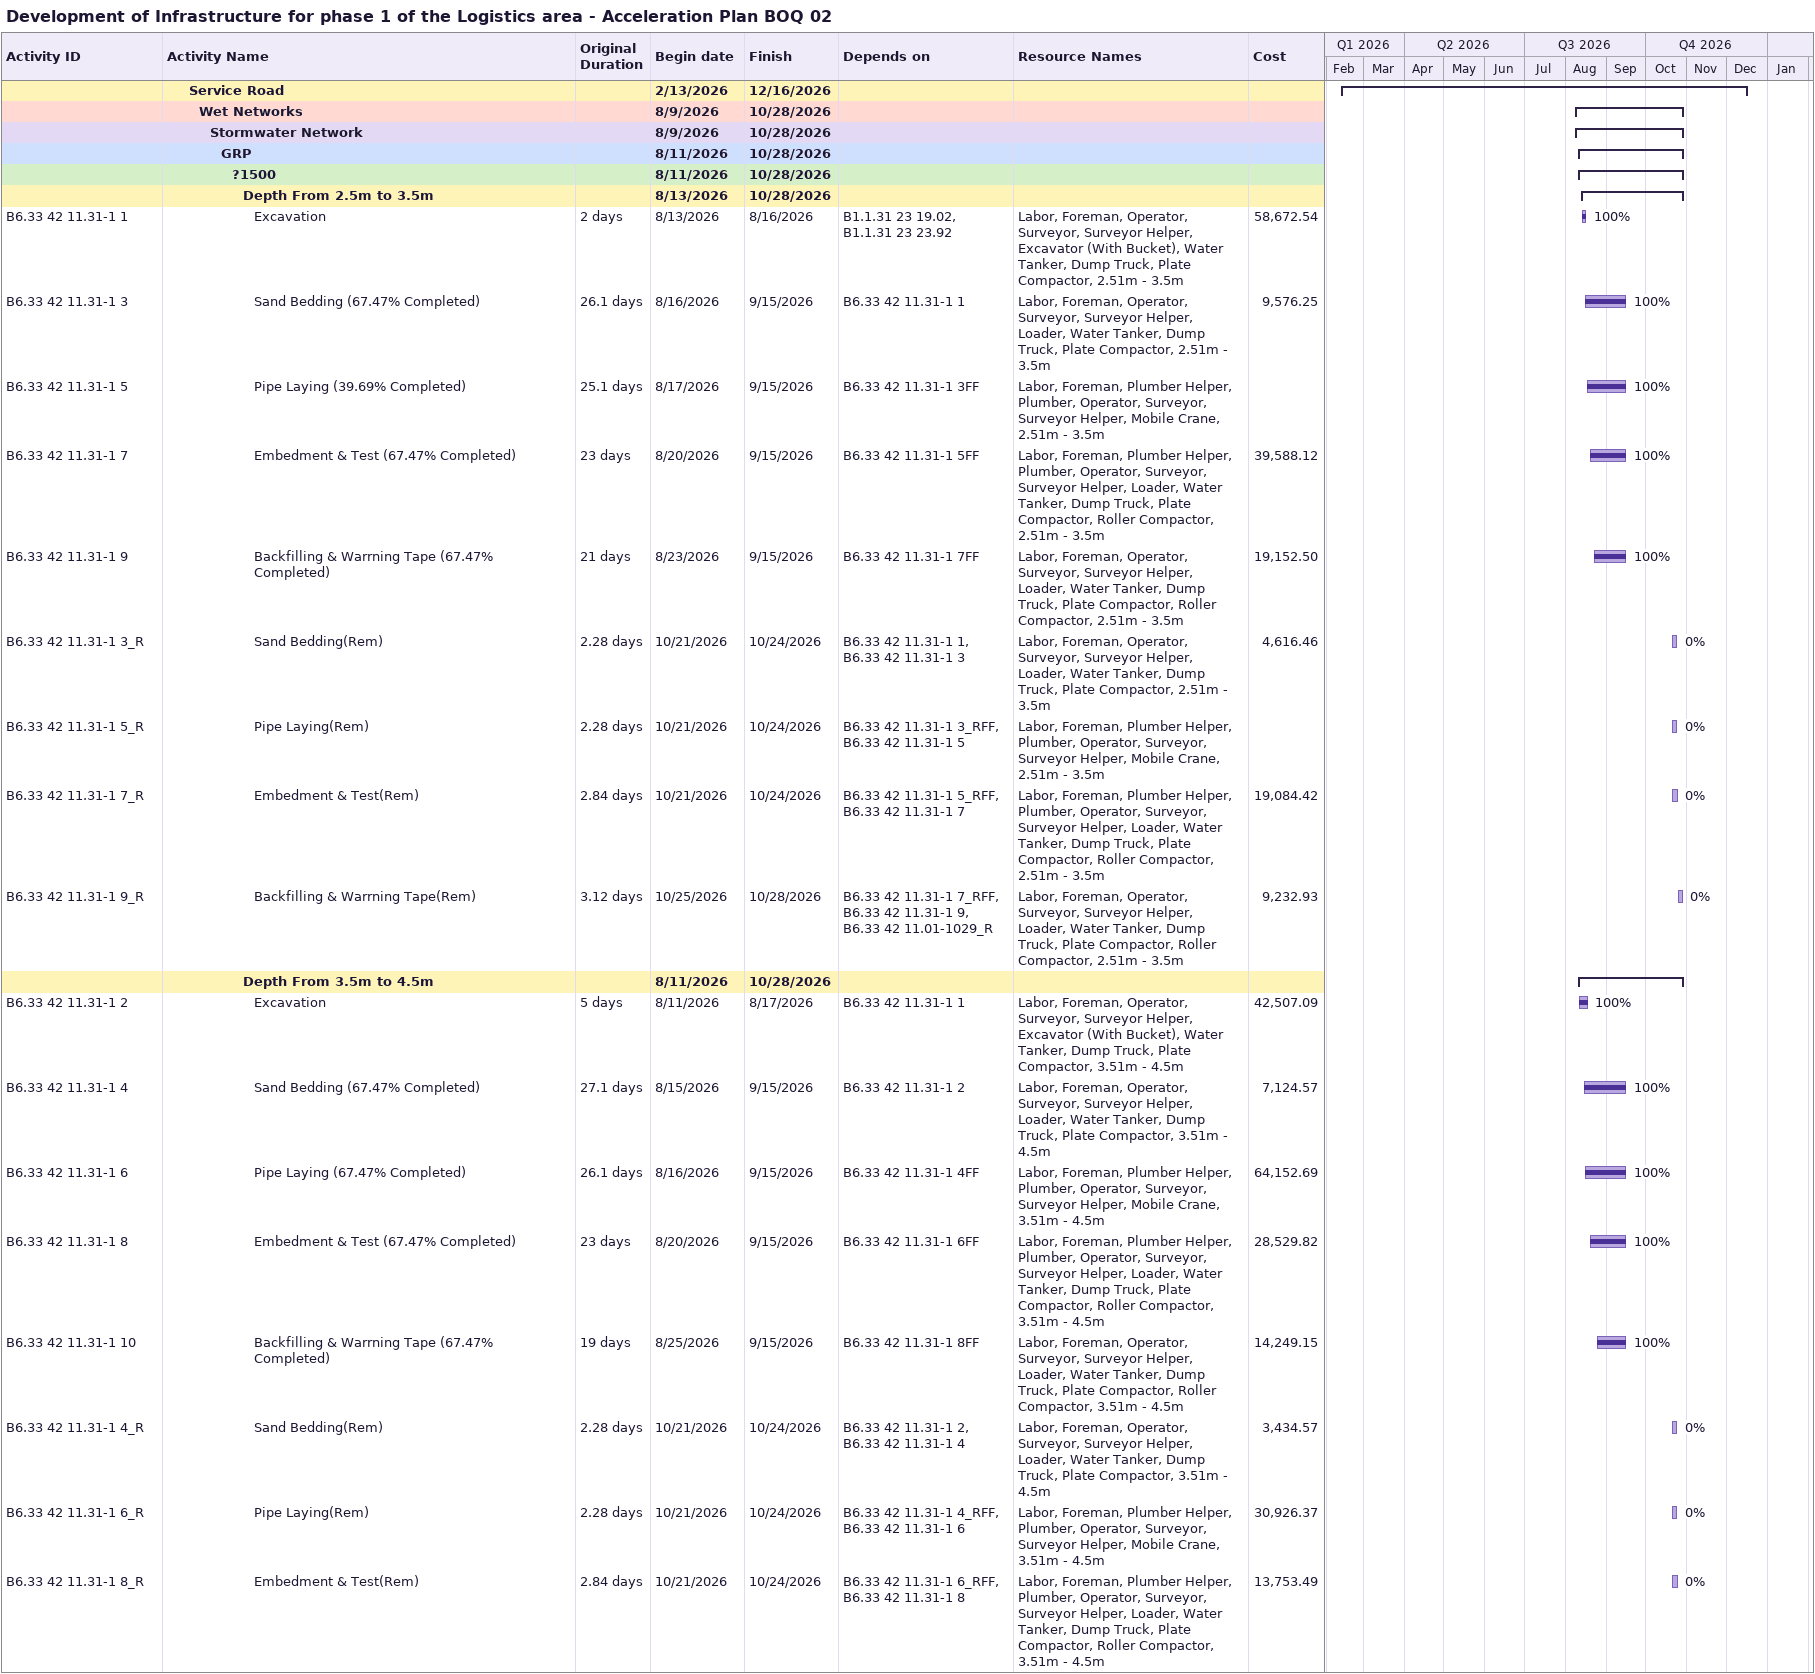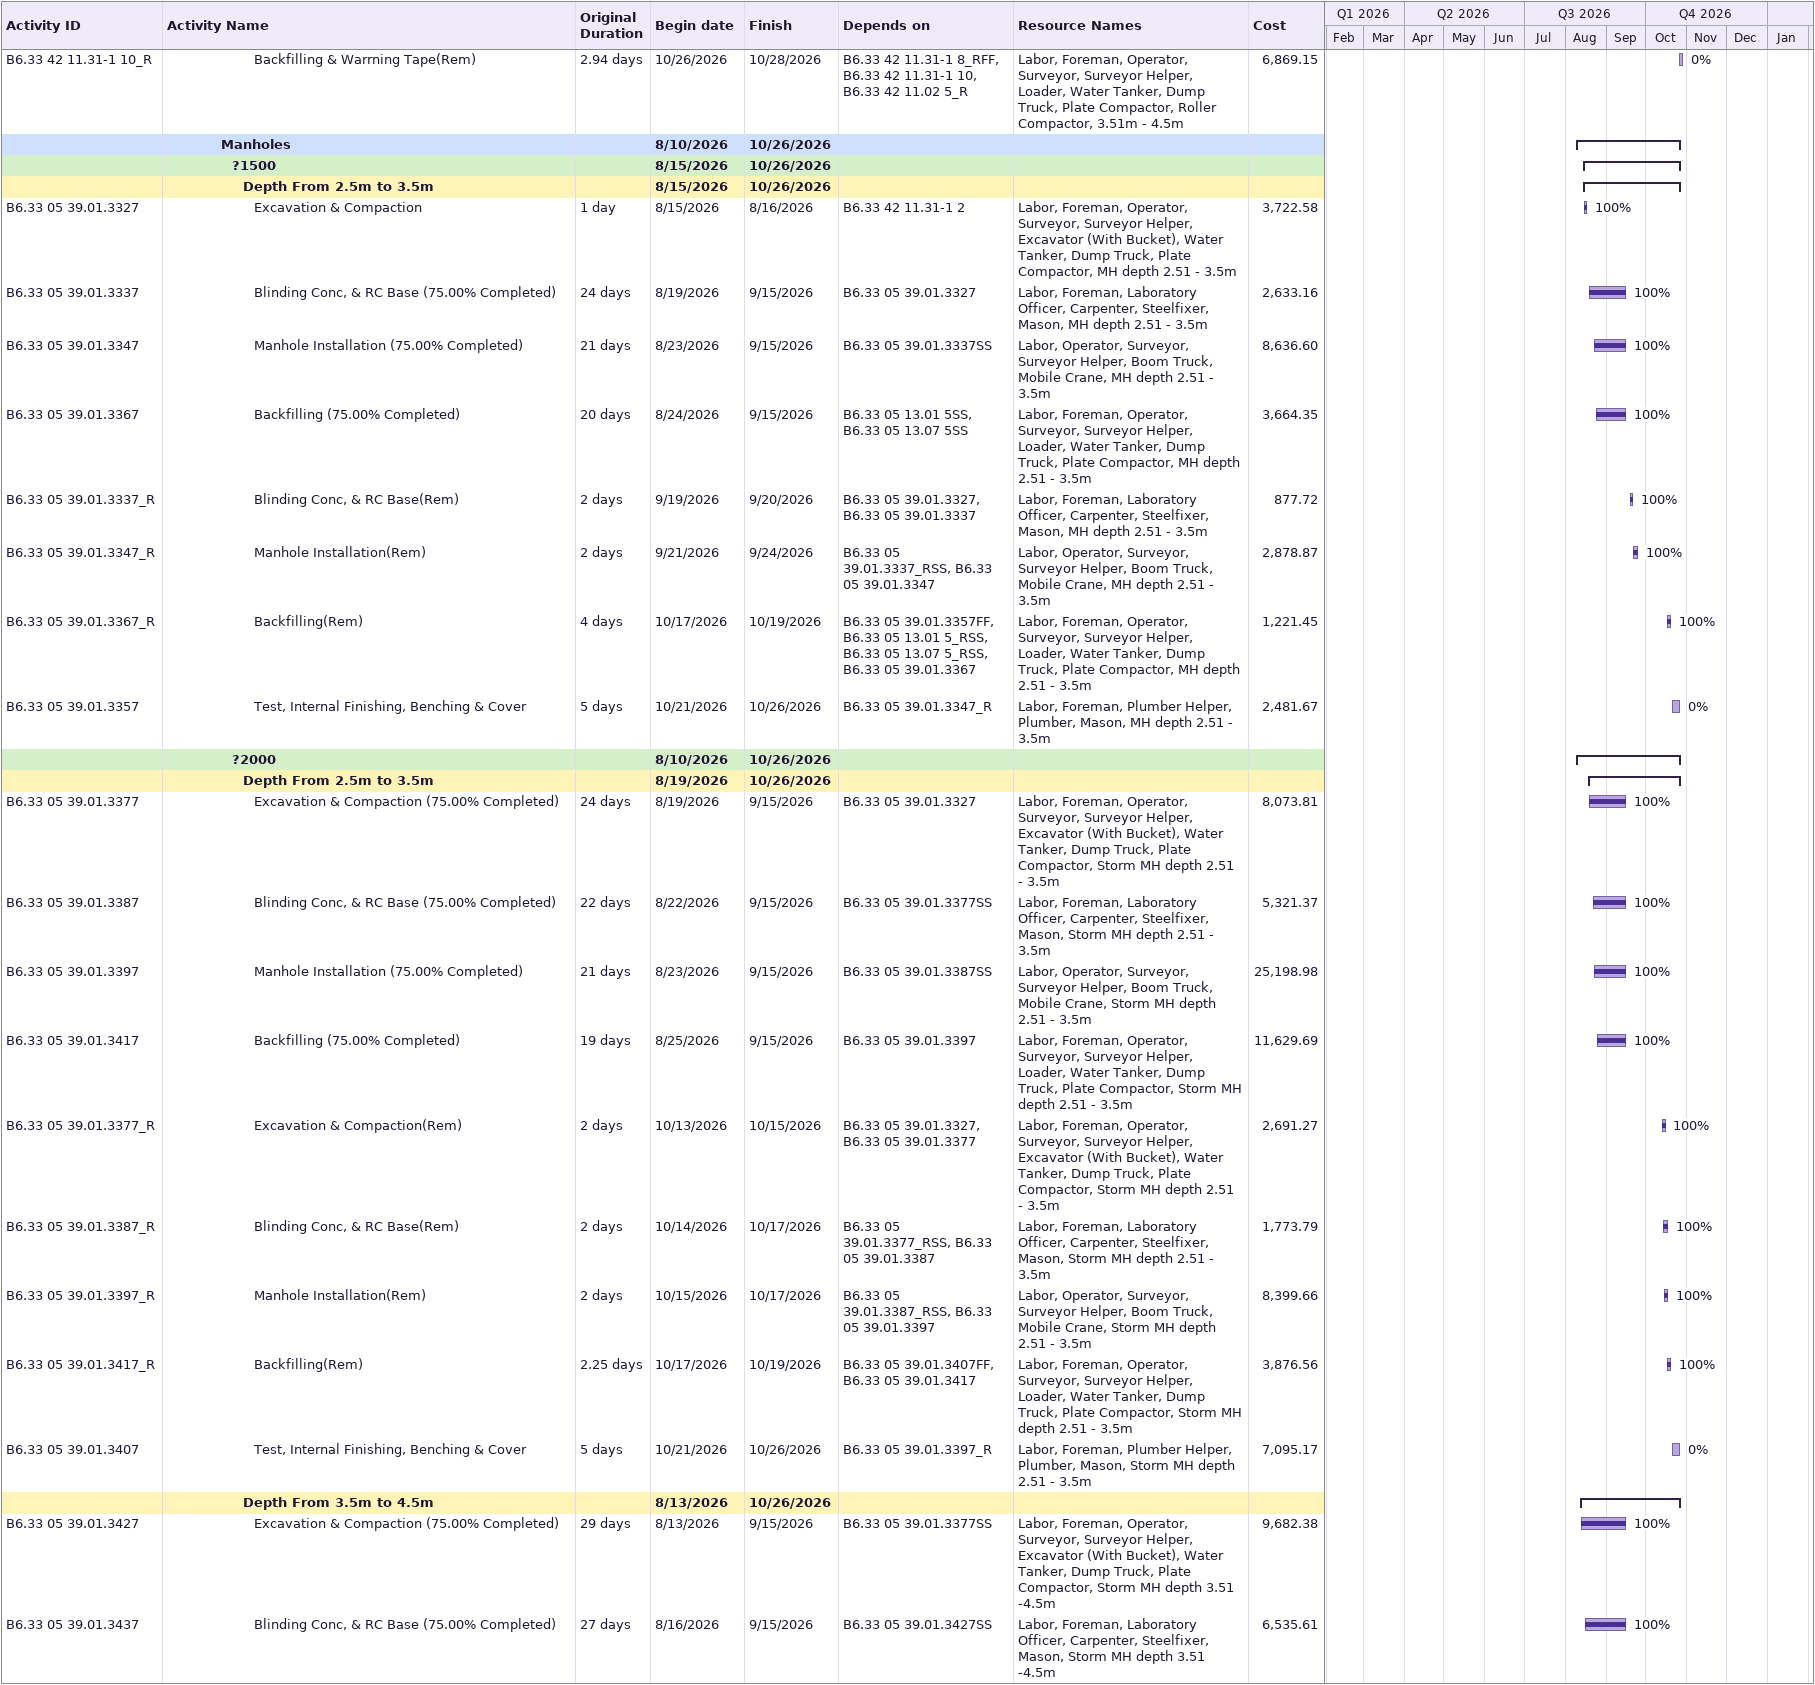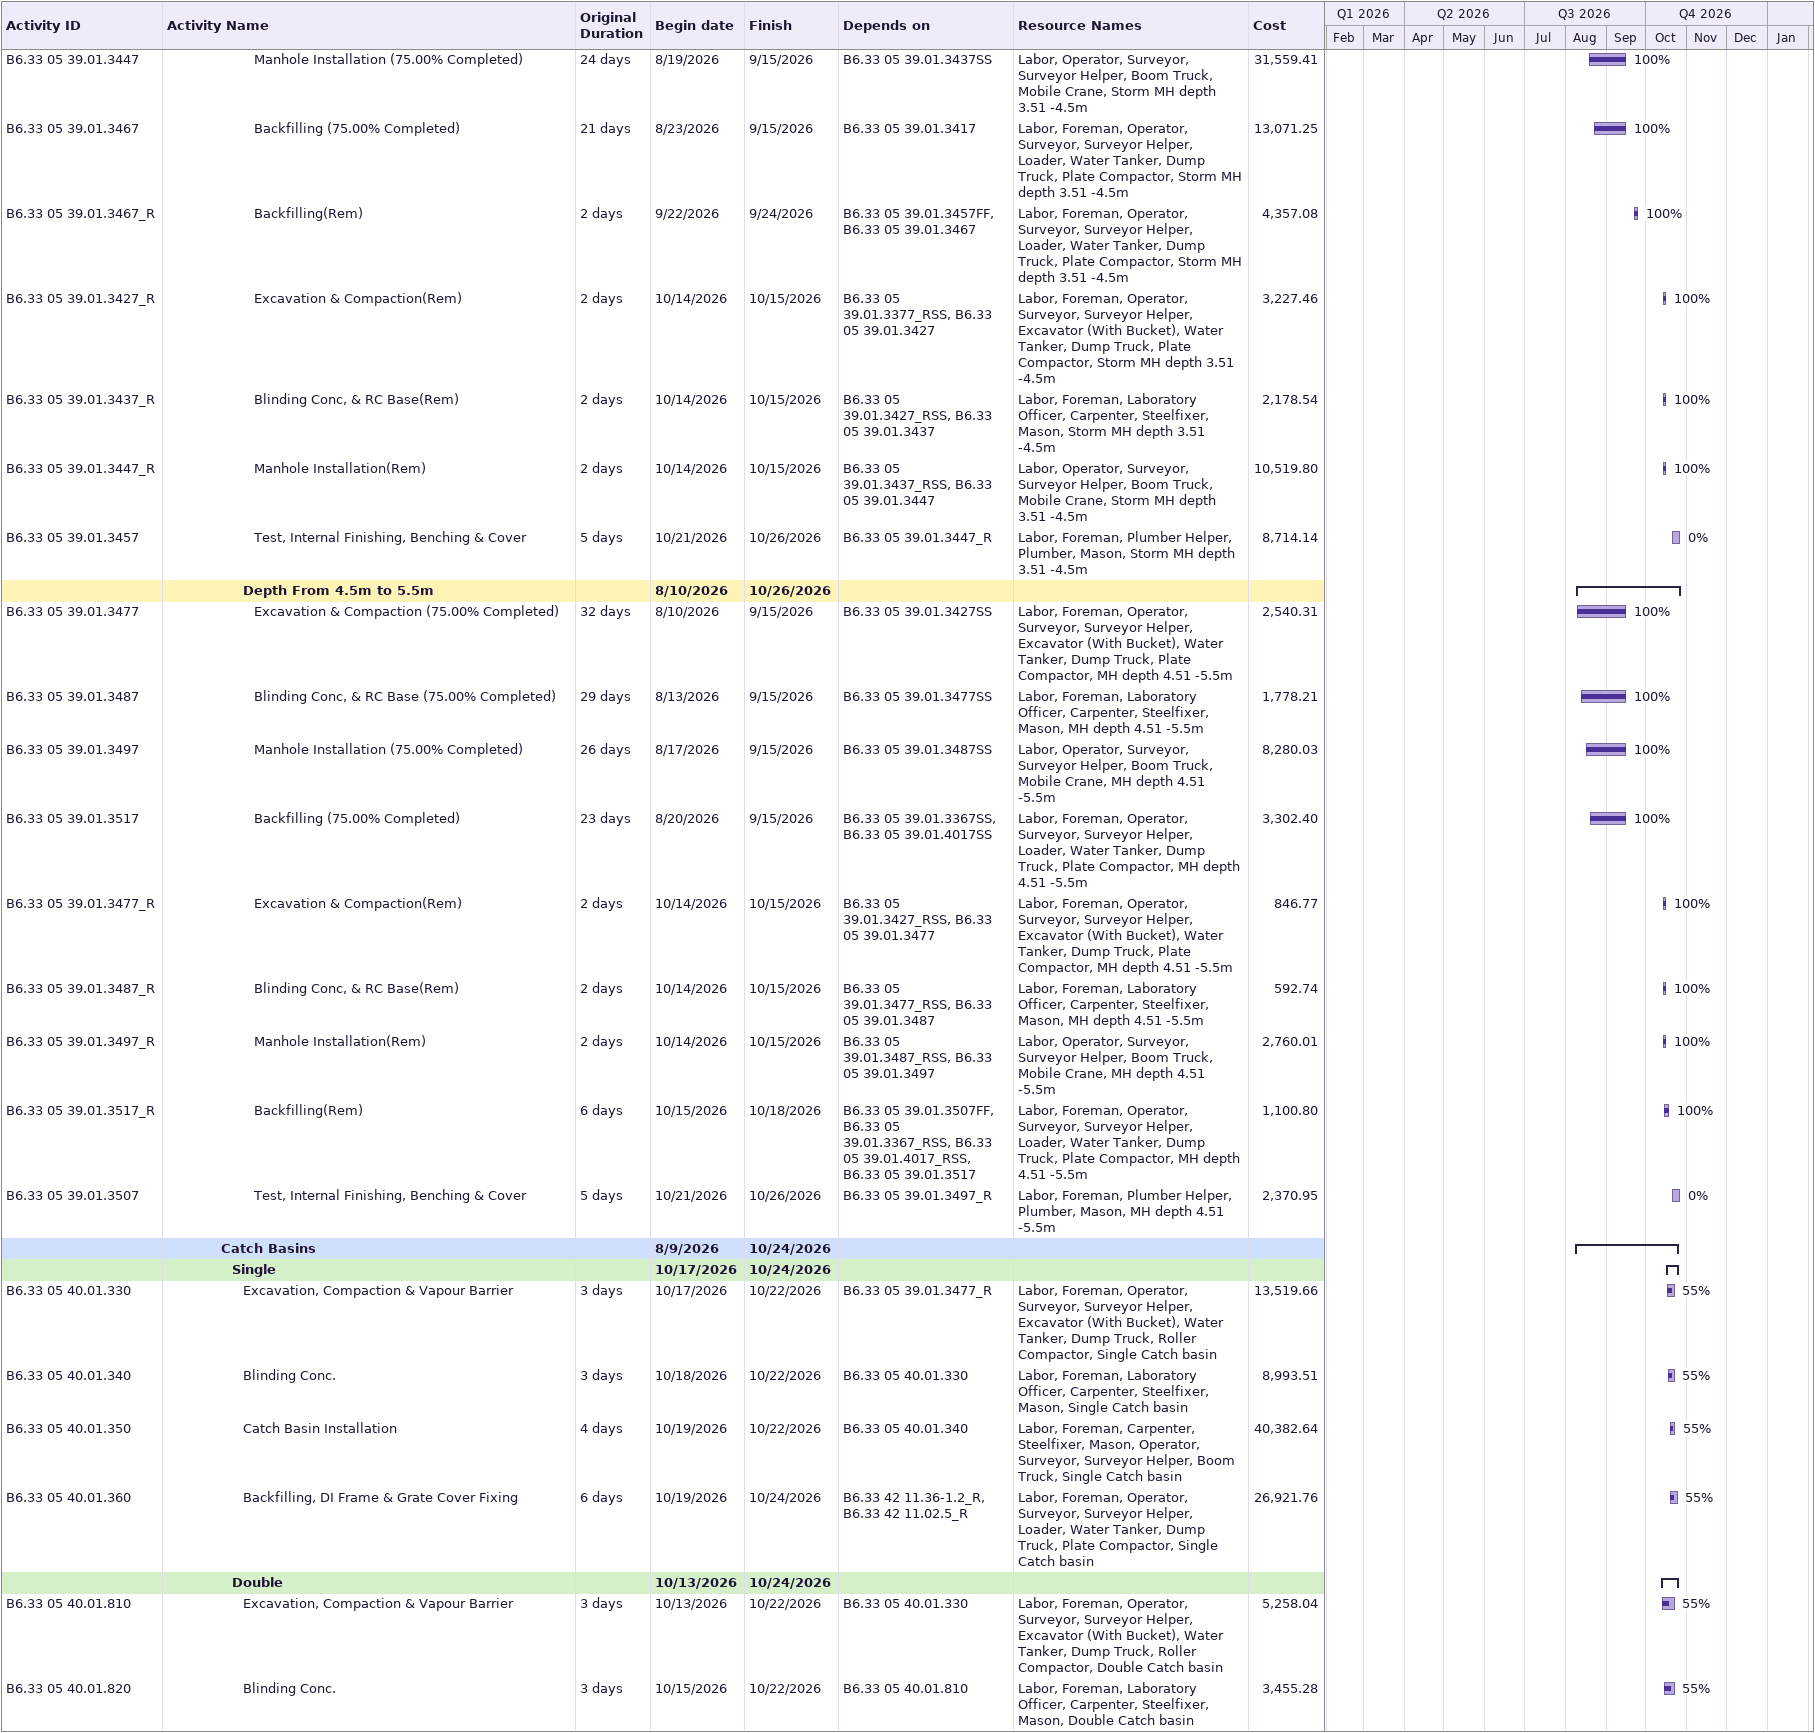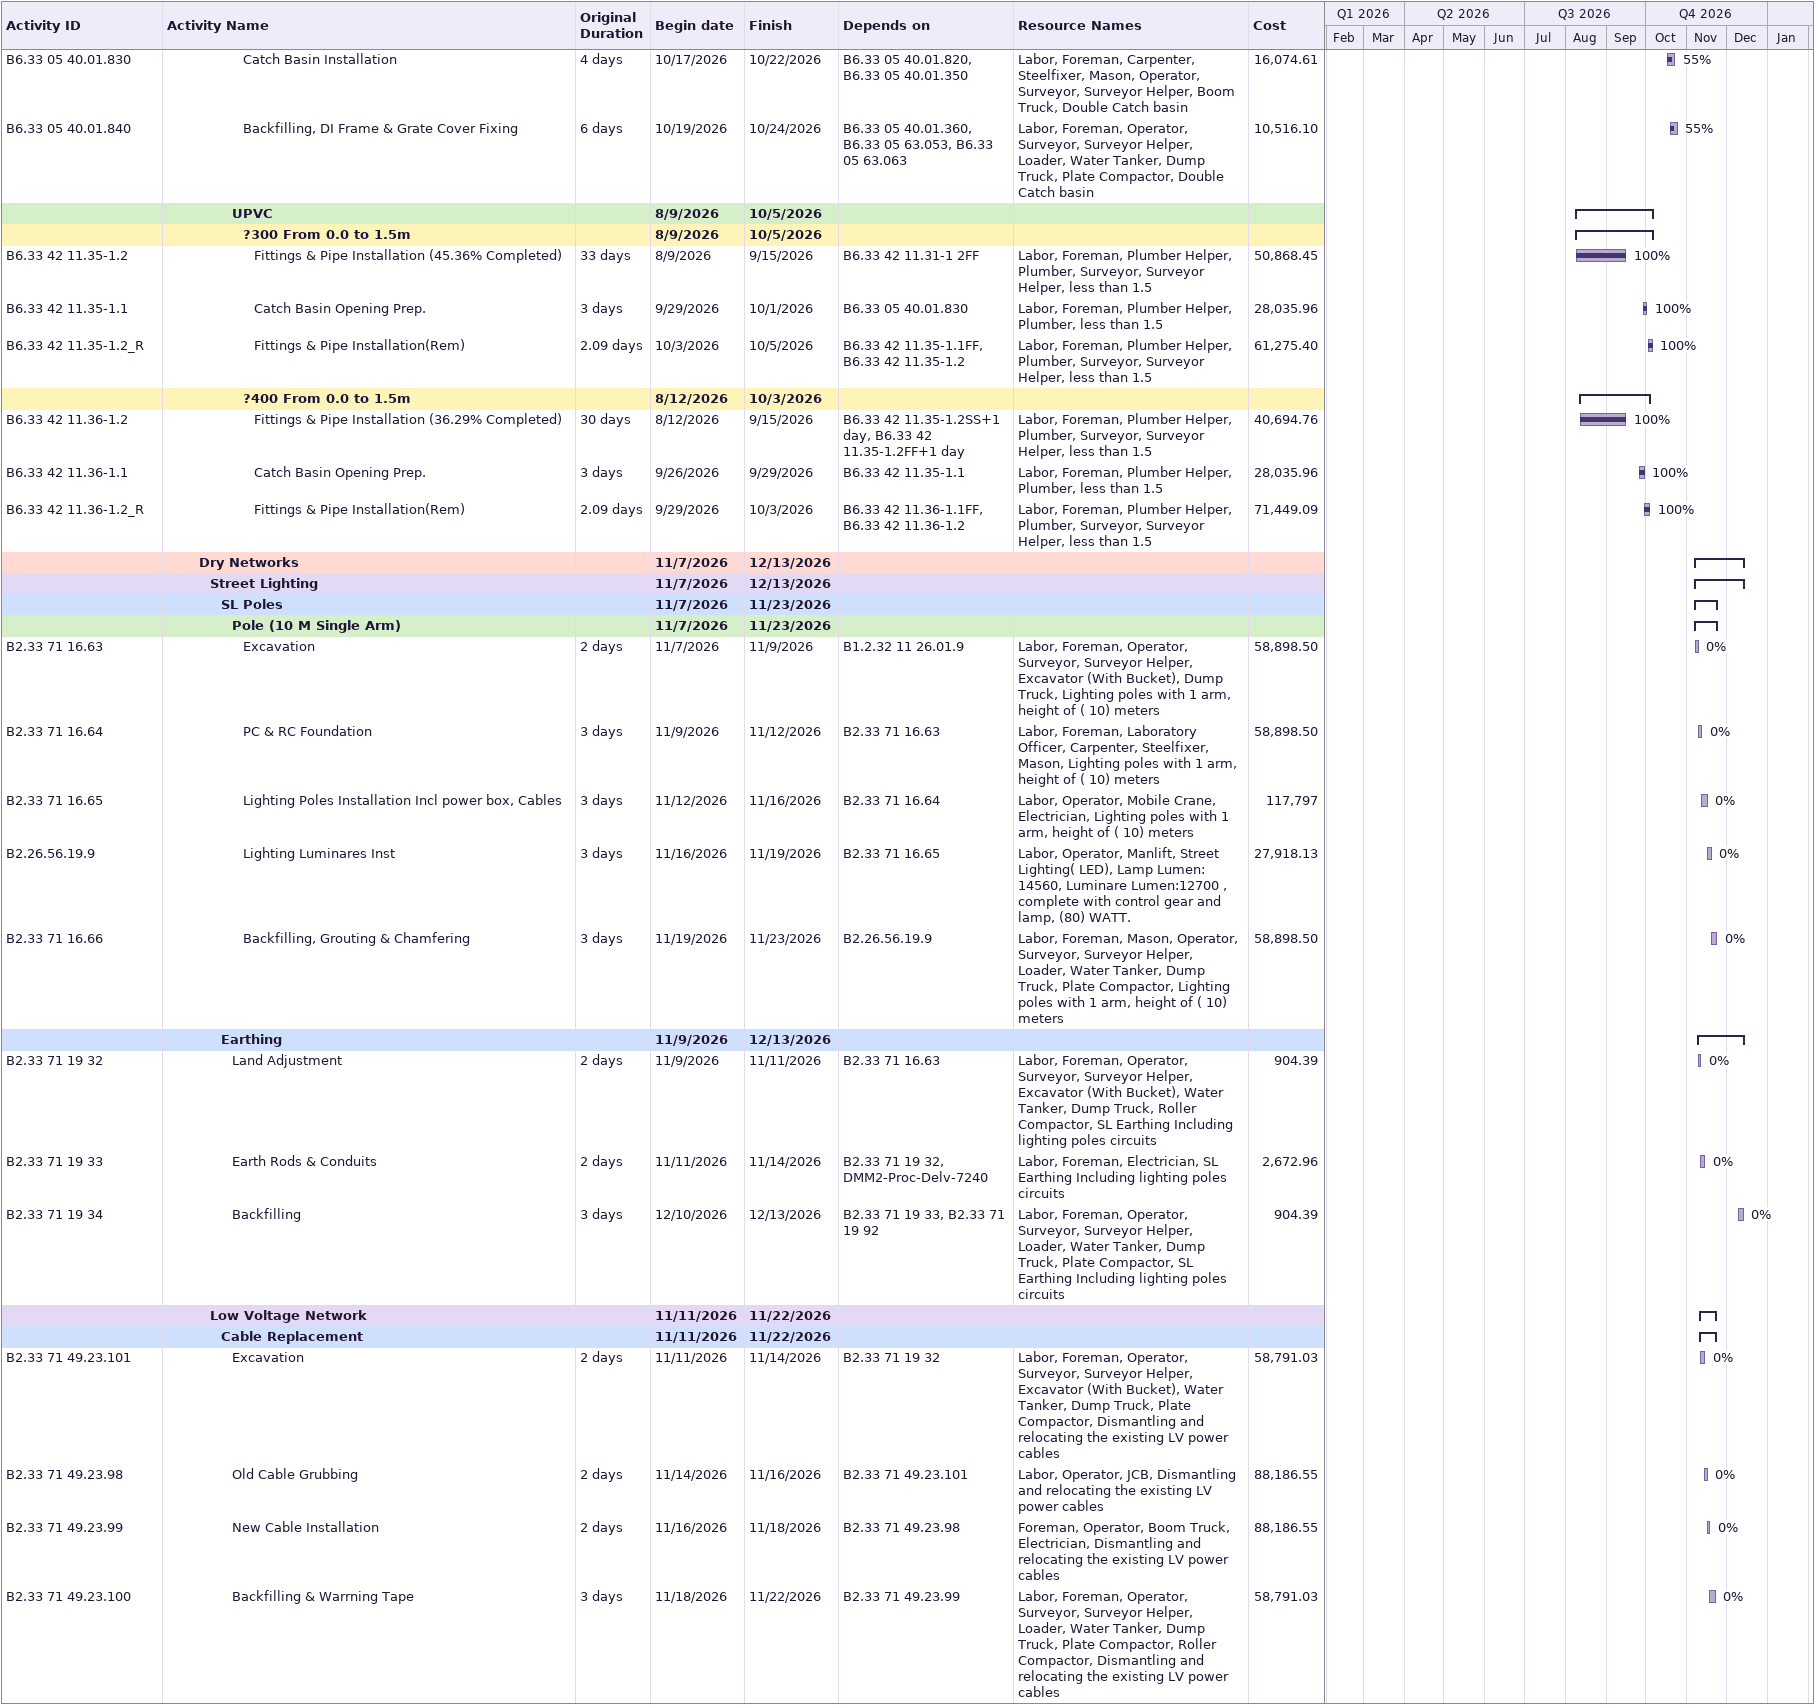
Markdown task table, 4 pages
Development of Infrastructure for phase 1 of the Logistics area - Acceleration Plan BOQ 02

| ID | Level | Task | Original duration | Start | Finish | Predecessors | Resources | % complete | Cost |
|---|---|---|---|---|---|---|---|---|---|
|  | 3 | **Service Road** |  | 2026-02-13 | 2026-12-16 |  |  |  |  |
|  | 4 | **Wet Networks** |  | 2026-08-09 | 2026-10-28 |  |  |  |  |
|  | 5 | **Stormwater Network** |  | 2026-08-09 | 2026-10-28 |  |  |  |  |
|  | 6 | **GRP** |  | 2026-08-11 | 2026-10-28 |  |  |  |  |
|  | 7 | **?1500** |  | 2026-08-11 | 2026-10-28 |  |  |  |  |
|  | 8 | **Depth From 2.5m to 3.5m** |  | 2026-08-13 | 2026-10-28 |  |  |  |  |
| B6.33 42 11.31-1 1 | 9 | Excavation | 2d | 2026-08-13 | 2026-08-16 | B1.1.31 23 19.02, B1.1.31 23 23.92 | Labor, Foreman, Operator, Surveyor, Surveyor Helper, Excavator (With Bucket), Water Tanker, Dump Truck, Plate Compactor, 2.51m - 3.5m | 100 | 58672.54 |
| B6.33 42 11.31-1 3 | 9 | Sand Bedding (67.47% Completed) | 26.1d | 2026-08-16 | 2026-09-15 | B6.33 42 11.31-1 1 | Labor, Foreman, Operator, Surveyor, Surveyor Helper, Loader, Water Tanker, Dump Truck, Plate Compactor, 2.51m - 3.5m | 100 | 9576.25 |
| B6.33 42 11.31-1 5 | 9 | Pipe Laying (39.69% Completed) | 25.1d | 2026-08-17 | 2026-09-15 | B6.33 42 11.31-1 3FF | Labor, Foreman, Plumber Helper, Plumber, Operator, Surveyor, Surveyor Helper, Mobile Crane, 2.51m - 3.5m | 100 |  |
| B6.33 42 11.31-1 7 | 9 | Embedment & Test (67.47% Completed) | 23d | 2026-08-20 | 2026-09-15 | B6.33 42 11.31-1 5FF | Labor, Foreman, Plumber Helper, Plumber, Operator, Surveyor, Surveyor Helper, Loader, Water Tanker, Dump Truck, Plate Compactor, Roller Compactor, 2.51m - 3.5m | 100 | 39588.12 |
| B6.33 42 11.31-1 9 | 9 | Backfilling & Warrning Tape (67.47% Completed) | 21d | 2026-08-23 | 2026-09-15 | B6.33 42 11.31-1 7FF | Labor, Foreman, Operator, Surveyor, Surveyor Helper, Loader, Water Tanker, Dump Truck, Plate Compactor, Roller Compactor, 2.51m - 3.5m | 100 | 19152.50 |
| B6.33 42 11.31-1 3_R | 9 | Sand Bedding(Rem) | 2.28d | 2026-10-21 | 2026-10-24 | B6.33 42 11.31-1 1, B6.33 42 11.31-1 3 | Labor, Foreman, Operator, Surveyor, Surveyor Helper, Loader, Water Tanker, Dump Truck, Plate Compactor, 2.51m - 3.5m | 0 | 4616.46 |
| B6.33 42 11.31-1 5_R | 9 | Pipe Laying(Rem) | 2.28d | 2026-10-21 | 2026-10-24 | B6.33 42 11.31-1 3_RFF, B6.33 42 11.31-1 5 | Labor, Foreman, Plumber Helper, Plumber, Operator, Surveyor, Surveyor Helper, Mobile Crane, 2.51m - 3.5m | 0 |  |
| B6.33 42 11.31-1 7_R | 9 | Embedment & Test(Rem) | 2.84d | 2026-10-21 | 2026-10-24 | B6.33 42 11.31-1 5_RFF, B6.33 42 11.31-1 7 | Labor, Foreman, Plumber Helper, Plumber, Operator, Surveyor, Surveyor Helper, Loader, Water Tanker, Dump Truck, Plate Compactor, Roller Compactor, 2.51m - 3.5m | 0 | 19084.42 |
| B6.33 42 11.31-1 9_R | 9 | Backfilling & Warrning Tape(Rem) | 3.12d | 2026-10-25 | 2026-10-28 | B6.33 42 11.31-1 7_RFF, B6.33 42 11.31-1 9, B6.33 42 11.01-1029_R | Labor, Foreman, Operator, Surveyor, Surveyor Helper, Loader, Water Tanker, Dump Truck, Plate Compactor, Roller Compactor, 2.51m - 3.5m | 0 | 9232.93 |
|  | 8 | **Depth From 3.5m to 4.5m** |  | 2026-08-11 | 2026-10-28 |  |  |  |  |
| B6.33 42 11.31-1 2 | 9 | Excavation | 5d | 2026-08-11 | 2026-08-17 | B6.33 42 11.31-1 1 | Labor, Foreman, Operator, Surveyor, Surveyor Helper, Excavator (With Bucket), Water Tanker, Dump Truck, Plate Compactor, 3.51m - 4.5m | 100 | 42507.09 |
| B6.33 42 11.31-1 4 | 9 | Sand Bedding (67.47% Completed) | 27.1d | 2026-08-15 | 2026-09-15 | B6.33 42 11.31-1 2 | Labor, Foreman, Operator, Surveyor, Surveyor Helper, Loader, Water Tanker, Dump Truck, Plate Compactor, 3.51m - 4.5m | 100 | 7124.57 |
| B6.33 42 11.31-1 6 | 9 | Pipe Laying (67.47% Completed) | 26.1d | 2026-08-16 | 2026-09-15 | B6.33 42 11.31-1 4FF | Labor, Foreman, Plumber Helper, Plumber, Operator, Surveyor, Surveyor Helper, Mobile Crane, 3.51m - 4.5m | 100 | 64152.69 |
| B6.33 42 11.31-1 8 | 9 | Embedment & Test (67.47% Completed) | 23d | 2026-08-20 | 2026-09-15 | B6.33 42 11.31-1 6FF | Labor, Foreman, Plumber Helper, Plumber, Operator, Surveyor, Surveyor Helper, Loader, Water Tanker, Dump Truck, Plate Compactor, Roller Compactor, 3.51m - 4.5m | 100 | 28529.82 |
| B6.33 42 11.31-1 10 | 9 | Backfilling & Warrning Tape (67.47% Completed) | 19d | 2026-08-25 | 2026-09-15 | B6.33 42 11.31-1 8FF | Labor, Foreman, Operator, Surveyor, Surveyor Helper, Loader, Water Tanker, Dump Truck, Plate Compactor, Roller Compactor, 3.51m - 4.5m | 100 | 14249.15 |
| B6.33 42 11.31-1 4_R | 9 | Sand Bedding(Rem) | 2.28d | 2026-10-21 | 2026-10-24 | B6.33 42 11.31-1 2, B6.33 42 11.31-1 4 | Labor, Foreman, Operator, Surveyor, Surveyor Helper, Loader, Water Tanker, Dump Truck, Plate Compactor, 3.51m - 4.5m | 0 | 3434.57 |
| B6.33 42 11.31-1 6_R | 9 | Pipe Laying(Rem) | 2.28d | 2026-10-21 | 2026-10-24 | B6.33 42 11.31-1 4_RFF, B6.33 42 11.31-1 6 | Labor, Foreman, Plumber Helper, Plumber, Operator, Surveyor, Surveyor Helper, Mobile Crane, 3.51m - 4.5m | 0 | 30926.37 |
| B6.33 42 11.31-1 8_R | 9 | Embedment & Test(Rem) | 2.84d | 2026-10-21 | 2026-10-24 | B6.33 42 11.31-1 6_RFF, B6.33 42 11.31-1 8 | Labor, Foreman, Plumber Helper, Plumber, Operator, Surveyor, Surveyor Helper, Loader, Water Tanker, Dump Truck, Plate Compactor, Roller Compactor, 3.51m - 4.5m | 0 | 13753.49 |
| B6.33 42 11.31-1 10_R | 9 | Backfilling & Warrning Tape(Rem) | 2.94d | 2026-10-26 | 2026-10-28 | B6.33 42 11.31-1 8_RFF, B6.33 42 11.31-1 10, B6.33 42 11.02 5_R | Labor, Foreman, Operator, Surveyor, Surveyor Helper, Loader, Water Tanker, Dump Truck, Plate Compactor, Roller Compactor, 3.51m - 4.5m | 0 | 6869.15 |
|  | 6 | **Manholes** |  | 2026-08-10 | 2026-10-26 |  |  |  |  |
|  | 7 | **?1500** |  | 2026-08-15 | 2026-10-26 |  |  |  |  |
|  | 8 | **Depth From 2.5m to 3.5m** |  | 2026-08-15 | 2026-10-26 |  |  |  |  |
| B6.33 05 39.01.3327 | 9 | Excavation & Compaction | 1d | 2026-08-15 | 2026-08-16 | B6.33 42 11.31-1 2 | Labor, Foreman, Operator, Surveyor, Surveyor Helper, Excavator (With Bucket), Water Tanker, Dump Truck, Plate Compactor, MH depth 2.51 - 3.5m | 100 | 3722.58 |
| B6.33 05 39.01.3337 | 9 | Blinding Conc, & RC Base (75.00% Completed) | 24d | 2026-08-19 | 2026-09-15 | B6.33 05 39.01.3327 | Labor, Foreman, Laboratory Officer, Carpenter, Steelfixer, Mason, MH depth 2.51 - 3.5m | 100 | 2633.16 |
| B6.33 05 39.01.3347 | 9 | Manhole Installation (75.00% Completed) | 21d | 2026-08-23 | 2026-09-15 | B6.33 05 39.01.3337SS | Labor, Operator, Surveyor, Surveyor Helper, Boom Truck, Mobile Crane, MH depth 2.51 - 3.5m | 100 | 8636.60 |
| B6.33 05 39.01.3367 | 9 | Backfilling (75.00% Completed) | 20d | 2026-08-24 | 2026-09-15 | B6.33 05 13.01 5SS, B6.33 05 13.07 5SS | Labor, Foreman, Operator, Surveyor, Surveyor Helper, Loader, Water Tanker, Dump Truck, Plate Compactor, MH depth 2.51 - 3.5m | 100 | 3664.35 |
| B6.33 05 39.01.3337_R | 9 | Blinding Conc, & RC Base(Rem) | 2d | 2026-09-19 | 2026-09-20 | B6.33 05 39.01.3327, B6.33 05 39.01.3337 | Labor, Foreman, Laboratory Officer, Carpenter, Steelfixer, Mason, MH depth 2.51 - 3.5m | 100 | 877.72 |
| B6.33 05 39.01.3347_R | 9 | Manhole Installation(Rem) | 2d | 2026-09-21 | 2026-09-24 | B6.33 05 39.01.3337_RSS, B6.33 05 39.01.3347 | Labor, Operator, Surveyor, Surveyor Helper, Boom Truck, Mobile Crane, MH depth 2.51 - 3.5m | 100 | 2878.87 |
| B6.33 05 39.01.3367_R | 9 | Backfilling(Rem) | 4d | 2026-10-17 | 2026-10-19 | B6.33 05 39.01.3357FF, B6.33 05 13.01 5_RSS, B6.33 05 13.07 5_RSS, B6.33 05 39.01.3367 | Labor, Foreman, Operator, Surveyor, Surveyor Helper, Loader, Water Tanker, Dump Truck, Plate Compactor, MH depth 2.51 - 3.5m | 100 | 1221.45 |
| B6.33 05 39.01.3357 | 9 | Test, Internal Finishing, Benching & Cover | 5d | 2026-10-21 | 2026-10-26 | B6.33 05 39.01.3347_R | Labor, Foreman, Plumber Helper, Plumber, Mason, MH depth 2.51 - 3.5m | 0 | 2481.67 |
|  | 7 | **?2000** |  | 2026-08-10 | 2026-10-26 |  |  |  |  |
|  | 8 | **Depth From 2.5m to 3.5m** |  | 2026-08-19 | 2026-10-26 |  |  |  |  |
| B6.33 05 39.01.3377 | 9 | Excavation & Compaction (75.00% Completed) | 24d | 2026-08-19 | 2026-09-15 | B6.33 05 39.01.3327 | Labor, Foreman, Operator, Surveyor, Surveyor Helper, Excavator (With Bucket), Water Tanker, Dump Truck, Plate Compactor, Storm MH depth 2.51 - 3.5m | 100 | 8073.81 |
| B6.33 05 39.01.3387 | 9 | Blinding Conc, & RC Base (75.00% Completed) | 22d | 2026-08-22 | 2026-09-15 | B6.33 05 39.01.3377SS | Labor, Foreman, Laboratory Officer, Carpenter, Steelfixer, Mason, Storm MH depth 2.51 - 3.5m | 100 | 5321.37 |
| B6.33 05 39.01.3397 | 9 | Manhole Installation (75.00% Completed) | 21d | 2026-08-23 | 2026-09-15 | B6.33 05 39.01.3387SS | Labor, Operator, Surveyor, Surveyor Helper, Boom Truck, Mobile Crane, Storm MH depth 2.51 - 3.5m | 100 | 25198.98 |
| B6.33 05 39.01.3417 | 9 | Backfilling (75.00% Completed) | 19d | 2026-08-25 | 2026-09-15 | B6.33 05 39.01.3397 | Labor, Foreman, Operator, Surveyor, Surveyor Helper, Loader, Water Tanker, Dump Truck, Plate Compactor, Storm MH depth 2.51 - 3.5m | 100 | 11629.69 |
| B6.33 05 39.01.3377_R | 9 | Excavation & Compaction(Rem) | 2d | 2026-10-13 | 2026-10-15 | B6.33 05 39.01.3327, B6.33 05 39.01.3377 | Labor, Foreman, Operator, Surveyor, Surveyor Helper, Excavator (With Bucket), Water Tanker, Dump Truck, Plate Compactor, Storm MH depth 2.51 - 3.5m | 100 | 2691.27 |
| B6.33 05 39.01.3387_R | 9 | Blinding Conc, & RC Base(Rem) | 2d | 2026-10-14 | 2026-10-17 | B6.33 05 39.01.3377_RSS, B6.33 05 39.01.3387 | Labor, Foreman, Laboratory Officer, Carpenter, Steelfixer, Mason, Storm MH depth 2.51 - 3.5m | 100 | 1773.79 |
| B6.33 05 39.01.3397_R | 9 | Manhole Installation(Rem) | 2d | 2026-10-15 | 2026-10-17 | B6.33 05 39.01.3387_RSS, B6.33 05 39.01.3397 | Labor, Operator, Surveyor, Surveyor Helper, Boom Truck, Mobile Crane, Storm MH depth 2.51 - 3.5m | 100 | 8399.66 |
| B6.33 05 39.01.3417_R | 9 | Backfilling(Rem) | 2.25d | 2026-10-17 | 2026-10-19 | B6.33 05 39.01.3407FF, B6.33 05 39.01.3417 | Labor, Foreman, Operator, Surveyor, Surveyor Helper, Loader, Water Tanker, Dump Truck, Plate Compactor, Storm MH depth 2.51 - 3.5m | 100 | 3876.56 |
| B6.33 05 39.01.3407 | 9 | Test, Internal Finishing, Benching & Cover | 5d | 2026-10-21 | 2026-10-26 | B6.33 05 39.01.3397_R | Labor, Foreman, Plumber Helper, Plumber, Mason, Storm MH depth 2.51 - 3.5m | 0 | 7095.17 |
|  | 8 | **Depth From 3.5m to 4.5m** |  | 2026-08-13 | 2026-10-26 |  |  |  |  |
| B6.33 05 39.01.3427 | 9 | Excavation & Compaction (75.00% Completed) | 29d | 2026-08-13 | 2026-09-15 | B6.33 05 39.01.3377SS | Labor, Foreman, Operator, Surveyor, Surveyor Helper, Excavator (With Bucket), Water Tanker, Dump Truck, Plate Compactor, Storm MH depth 3.51 -4.5m | 100 | 9682.38 |
| B6.33 05 39.01.3437 | 9 | Blinding Conc, & RC Base (75.00% Completed) | 27d | 2026-08-16 | 2026-09-15 | B6.33 05 39.01.3427SS | Labor, Foreman, Laboratory Officer, Carpenter, Steelfixer, Mason, Storm MH depth 3.51 -4.5m | 100 | 6535.61 |
| B6.33 05 39.01.3447 | 9 | Manhole Installation (75.00% Completed) | 24d | 2026-08-19 | 2026-09-15 | B6.33 05 39.01.3437SS | Labor, Operator, Surveyor, Surveyor Helper, Boom Truck, Mobile Crane, Storm MH depth 3.51 -4.5m | 100 | 31559.41 |
| B6.33 05 39.01.3467 | 9 | Backfilling (75.00% Completed) | 21d | 2026-08-23 | 2026-09-15 | B6.33 05 39.01.3417 | Labor, Foreman, Operator, Surveyor, Surveyor Helper, Loader, Water Tanker, Dump Truck, Plate Compactor, Storm MH depth 3.51 -4.5m | 100 | 13071.25 |
| B6.33 05 39.01.3467_R | 9 | Backfilling(Rem) | 2d | 2026-09-22 | 2026-09-24 | B6.33 05 39.01.3457FF, B6.33 05 39.01.3467 | Labor, Foreman, Operator, Surveyor, Surveyor Helper, Loader, Water Tanker, Dump Truck, Plate Compactor, Storm MH depth 3.51 -4.5m | 100 | 4357.08 |
| B6.33 05 39.01.3427_R | 9 | Excavation & Compaction(Rem) | 2d | 2026-10-14 | 2026-10-15 | B6.33 05 39.01.3377_RSS, B6.33 05 39.01.3427 | Labor, Foreman, Operator, Surveyor, Surveyor Helper, Excavator (With Bucket), Water Tanker, Dump Truck, Plate Compactor, Storm MH depth 3.51 -4.5m | 100 | 3227.46 |
| B6.33 05 39.01.3437_R | 9 | Blinding Conc, & RC Base(Rem) | 2d | 2026-10-14 | 2026-10-15 | B6.33 05 39.01.3427_RSS, B6.33 05 39.01.3437 | Labor, Foreman, Laboratory Officer, Carpenter, Steelfixer, Mason, Storm MH depth 3.51 -4.5m | 100 | 2178.54 |
| B6.33 05 39.01.3447_R | 9 | Manhole Installation(Rem) | 2d | 2026-10-14 | 2026-10-15 | B6.33 05 39.01.3437_RSS, B6.33 05 39.01.3447 | Labor, Operator, Surveyor, Surveyor Helper, Boom Truck, Mobile Crane, Storm MH depth 3.51 -4.5m | 100 | 10519.80 |
| B6.33 05 39.01.3457 | 9 | Test, Internal Finishing, Benching & Cover | 5d | 2026-10-21 | 2026-10-26 | B6.33 05 39.01.3447_R | Labor, Foreman, Plumber Helper, Plumber, Mason, Storm MH depth 3.51 -4.5m | 0 | 8714.14 |
|  | 8 | **Depth From 4.5m to 5.5m** |  | 2026-08-10 | 2026-10-26 |  |  |  |  |
| B6.33 05 39.01.3477 | 9 | Excavation & Compaction (75.00% Completed) | 32d | 2026-08-10 | 2026-09-15 | B6.33 05 39.01.3427SS | Labor, Foreman, Operator, Surveyor, Surveyor Helper, Excavator (With Bucket), Water Tanker, Dump Truck, Plate Compactor, MH depth 4.51 -5.5m | 100 | 2540.31 |
| B6.33 05 39.01.3487 | 9 | Blinding Conc, & RC Base (75.00% Completed) | 29d | 2026-08-13 | 2026-09-15 | B6.33 05 39.01.3477SS | Labor, Foreman, Laboratory Officer, Carpenter, Steelfixer, Mason, MH depth 4.51 -5.5m | 100 | 1778.21 |
| B6.33 05 39.01.3497 | 9 | Manhole Installation (75.00% Completed) | 26d | 2026-08-17 | 2026-09-15 | B6.33 05 39.01.3487SS | Labor, Operator, Surveyor, Surveyor Helper, Boom Truck, Mobile Crane, MH depth 4.51 -5.5m | 100 | 8280.03 |
| B6.33 05 39.01.3517 | 9 | Backfilling (75.00% Completed) | 23d | 2026-08-20 | 2026-09-15 | B6.33 05 39.01.3367SS, B6.33 05 39.01.4017SS | Labor, Foreman, Operator, Surveyor, Surveyor Helper, Loader, Water Tanker, Dump Truck, Plate Compactor, MH depth 4.51 -5.5m | 100 | 3302.40 |
| B6.33 05 39.01.3477_R | 9 | Excavation & Compaction(Rem) | 2d | 2026-10-14 | 2026-10-15 | B6.33 05 39.01.3427_RSS, B6.33 05 39.01.3477 | Labor, Foreman, Operator, Surveyor, Surveyor Helper, Excavator (With Bucket), Water Tanker, Dump Truck, Plate Compactor, MH depth 4.51 -5.5m | 100 | 846.77 |
| B6.33 05 39.01.3487_R | 9 | Blinding Conc, & RC Base(Rem) | 2d | 2026-10-14 | 2026-10-15 | B6.33 05 39.01.3477_RSS, B6.33 05 39.01.3487 | Labor, Foreman, Laboratory Officer, Carpenter, Steelfixer, Mason, MH depth 4.51 -5.5m | 100 | 592.74 |
| B6.33 05 39.01.3497_R | 9 | Manhole Installation(Rem) | 2d | 2026-10-14 | 2026-10-15 | B6.33 05 39.01.3487_RSS, B6.33 05 39.01.3497 | Labor, Operator, Surveyor, Surveyor Helper, Boom Truck, Mobile Crane, MH depth 4.51 -5.5m | 100 | 2760.01 |
| B6.33 05 39.01.3517_R | 9 | Backfilling(Rem) | 6d | 2026-10-15 | 2026-10-18 | B6.33 05 39.01.3507FF, B6.33 05 39.01.3367_RSS, B6.33 05 39.01.4017_RSS, B6.33 05 39.01.3517 | Labor, Foreman, Operator, Surveyor, Surveyor Helper, Loader, Water Tanker, Dump Truck, Plate Compactor, MH depth 4.51 -5.5m | 100 | 1100.80 |
| B6.33 05 39.01.3507 | 9 | Test, Internal Finishing, Benching & Cover | 5d | 2026-10-21 | 2026-10-26 | B6.33 05 39.01.3497_R | Labor, Foreman, Plumber Helper, Plumber, Mason, MH depth 4.51 -5.5m | 0 | 2370.95 |
|  | 6 | **Catch Basins** |  | 2026-08-09 | 2026-10-24 |  |  |  |  |
|  | 7 | **Single** |  | 2026-10-17 | 2026-10-24 |  |  |  |  |
| B6.33 05 40.01.330 | 8 | Excavation, Compaction & Vapour Barrier | 3d | 2026-10-17 | 2026-10-22 | B6.33 05 39.01.3477_R | Labor, Foreman, Operator, Surveyor, Surveyor Helper, Excavator (With Bucket), Water Tanker, Dump Truck, Roller Compactor, Single Catch basin | 55 | 13519.66 |
| B6.33 05 40.01.340 | 8 | Blinding Conc. | 3d | 2026-10-18 | 2026-10-22 | B6.33 05 40.01.330 | Labor, Foreman, Laboratory Officer, Carpenter, Steelfixer, Mason, Single Catch basin | 55 | 8993.51 |
| B6.33 05 40.01.350 | 8 | Catch Basin Installation | 4d | 2026-10-19 | 2026-10-22 | B6.33 05 40.01.340 | Labor, Foreman, Carpenter, Steelfixer, Mason, Operator, Surveyor, Surveyor Helper, Boom Truck, Single Catch basin | 55 | 40382.64 |
| B6.33 05 40.01.360 | 8 | Backfilling, DI Frame & Grate Cover Fixing | 6d | 2026-10-19 | 2026-10-24 | B6.33 42 11.36-1.2_R, B6.33 42 11.02.5_R | Labor, Foreman, Operator, Surveyor, Surveyor Helper, Loader, Water Tanker, Dump Truck, Plate Compactor, Single Catch basin | 55 | 26921.76 |
|  | 7 | **Double** |  | 2026-10-13 | 2026-10-24 |  |  |  |  |
| B6.33 05 40.01.810 | 8 | Excavation, Compaction & Vapour Barrier | 3d | 2026-10-13 | 2026-10-22 | B6.33 05 40.01.330 | Labor, Foreman, Operator, Surveyor, Surveyor Helper, Excavator (With Bucket), Water Tanker, Dump Truck, Roller Compactor, Double Catch basin | 55 | 5258.04 |
| B6.33 05 40.01.820 | 8 | Blinding Conc. | 3d | 2026-10-15 | 2026-10-22 | B6.33 05 40.01.810 | Labor, Foreman, Laboratory Officer, Carpenter, Steelfixer, Mason, Double Catch basin | 55 | 3455.28 |
| B6.33 05 40.01.830 | 8 | Catch Basin Installation | 4d | 2026-10-17 | 2026-10-22 | B6.33 05 40.01.820, B6.33 05 40.01.350 | Labor, Foreman, Carpenter, Steelfixer, Mason, Operator, Surveyor, Surveyor Helper, Boom Truck, Double Catch basin | 55 | 16074.61 |
| B6.33 05 40.01.840 | 8 | Backfilling, DI Frame & Grate Cover Fixing | 6d | 2026-10-19 | 2026-10-24 | B6.33 05 40.01.360, B6.33 05 63.053, B6.33 05 63.063 | Labor, Foreman, Operator, Surveyor, Surveyor Helper, Loader, Water Tanker, Dump Truck, Plate Compactor, Double Catch basin | 55 | 10516.10 |
|  | 7 | **UPVC** |  | 2026-08-09 | 2026-10-05 |  |  |  |  |
|  | 8 | **?300 From 0.0 to 1.5m** |  | 2026-08-09 | 2026-10-05 |  |  |  |  |
| B6.33 42 11.35-1.2 | 9 | Fittings & Pipe Installation (45.36% Completed) | 33d | 2026-08-09 | 2026-09-15 | B6.33 42 11.31-1 2FF | Labor, Foreman, Plumber Helper, Plumber, Surveyor, Surveyor Helper, less than 1.5 | 100 | 50868.45 |
| B6.33 42 11.35-1.1 | 9 | Catch Basin Opening Prep. | 3d | 2026-09-29 | 2026-10-01 | B6.33 05 40.01.830 | Labor, Foreman, Plumber Helper, Plumber, less than 1.5 | 100 | 28035.96 |
| B6.33 42 11.35-1.2_R | 9 | Fittings & Pipe Installation(Rem) | 2.09d | 2026-10-03 | 2026-10-05 | B6.33 42 11.35-1.1FF, B6.33 42 11.35-1.2 | Labor, Foreman, Plumber Helper, Plumber, Surveyor, Surveyor Helper, less than 1.5 | 100 | 61275.40 |
|  | 8 | **?400 From 0.0 to 1.5m** |  | 2026-08-12 | 2026-10-03 |  |  |  |  |
| B6.33 42 11.36-1.2 | 9 | Fittings & Pipe Installation (36.29% Completed) | 30d | 2026-08-12 | 2026-09-15 | B6.33 42 11.35-1.2SS+1d, B6.33 42 11.35-1.2FF+1d | Labor, Foreman, Plumber Helper, Plumber, Surveyor, Surveyor Helper, less than 1.5 | 100 | 40694.76 |
| B6.33 42 11.36-1.1 | 9 | Catch Basin Opening Prep. | 3d | 2026-09-26 | 2026-09-29 | B6.33 42 11.35-1.1 | Labor, Foreman, Plumber Helper, Plumber, less than 1.5 | 100 | 28035.96 |
| B6.33 42 11.36-1.2_R | 9 | Fittings & Pipe Installation(Rem) | 2.09d | 2026-09-29 | 2026-10-03 | B6.33 42 11.36-1.1FF, B6.33 42 11.36-1.2 | Labor, Foreman, Plumber Helper, Plumber, Surveyor, Surveyor Helper, less than 1.5 | 100 | 71449.09 |
|  | 4 | **Dry Networks** |  | 2026-11-07 | 2026-12-13 |  |  |  |  |
|  | 5 | **Street Lighting** |  | 2026-11-07 | 2026-12-13 |  |  |  |  |
|  | 6 | **SL Poles** |  | 2026-11-07 | 2026-11-23 |  |  |  |  |
|  | 7 | **Pole (10 M Single Arm)** |  | 2026-11-07 | 2026-11-23 |  |  |  |  |
| B2.33 71 16.63 | 8 | Excavation | 2d | 2026-11-07 | 2026-11-09 | B1.2.32 11 26.01.9 | Labor, Foreman, Operator, Surveyor, Surveyor Helper, Excavator (With Bucket), Dump Truck, Lighting poles with 1 arm, height of ( 10) meters | 0 | 58898.50 |
| B2.33 71 16.64 | 8 | PC & RC Foundation | 3d | 2026-11-09 | 2026-11-12 | B2.33 71 16.63 | Labor, Foreman, Laboratory Officer, Carpenter, Steelfixer, Mason, Lighting poles with 1 arm, height of ( 10) meters | 0 | 58898.50 |
| B2.33 71 16.65 | 8 | Lighting Poles Installation Incl power box, Cables | 3d | 2026-11-12 | 2026-11-16 | B2.33 71 16.64 | Labor, Operator, Mobile Crane, Electrician, Lighting poles with 1 arm, height of ( 10) meters | 0 | 117797 |
| B2.26.56.19.9 | 8 | Lighting Luminares Inst | 3d | 2026-11-16 | 2026-11-19 | B2.33 71 16.65 | Labor, Operator, Manlift, Street Lighting( LED), Lamp Lumen: 14560, Luminare Lumen:12700 , complete with control gear and lamp, (80) WATT. | 0 | 27918.13 |
| B2.33 71 16.66 | 8 | Backfilling, Grouting & Chamfering | 3d | 2026-11-19 | 2026-11-23 | B2.26.56.19.9 | Labor, Foreman, Mason, Operator, Surveyor, Surveyor Helper, Loader, Water Tanker, Dump Truck, Plate Compactor, Lighting poles with 1 arm, height of ( 10) meters | 0 | 58898.50 |
|  | 6 | **Earthing** |  | 2026-11-09 | 2026-12-13 |  |  |  |  |
| B2.33 71 19 32 | 7 | Land Adjustment | 2d | 2026-11-09 | 2026-11-11 | B2.33 71 16.63 | Labor, Foreman, Operator, Surveyor, Surveyor Helper, Excavator (With Bucket), Water Tanker, Dump Truck, Roller Compactor, SL Earthing Including lighting poles circuits | 0 | 904.39 |
| B2.33 71 19 33 | 7 | Earth Rods & Conduits | 2d | 2026-11-11 | 2026-11-14 | B2.33 71 19 32, DMM2-Proc-Delv-7240 | Labor, Foreman, Electrician, SL Earthing Including lighting poles circuits | 0 | 2672.96 |
| B2.33 71 19 34 | 7 | Backfilling | 3d | 2026-12-10 | 2026-12-13 | B2.33 71 19 33, B2.33 71 19 92 | Labor, Foreman, Operator, Surveyor, Surveyor Helper, Loader, Water Tanker, Dump Truck, Plate Compactor, SL Earthing Including lighting poles circuits | 0 | 904.39 |
|  | 5 | **Low Voltage Network** |  | 2026-11-11 | 2026-11-22 |  |  |  |  |
|  | 6 | **Cable Replacement** |  | 2026-11-11 | 2026-11-22 |  |  |  |  |
| B2.33 71 49.23.101 | 7 | Excavation | 2d | 2026-11-11 | 2026-11-14 | B2.33 71 19 32 | Labor, Foreman, Operator, Surveyor, Surveyor Helper, Excavator (With Bucket), Water Tanker, Dump Truck, Plate Compactor, Dismantling and relocating the existing LV power cables | 0 | 58791.03 |
| B2.33 71 49.23.98 | 7 | Old Cable Grubbing | 2d | 2026-11-14 | 2026-11-16 | B2.33 71 49.23.101 | Labor, Operator, JCB, Dismantling and relocating the existing LV power cables | 0 | 88186.55 |
| B2.33 71 49.23.99 | 7 | New Cable Installation | 2d | 2026-11-16 | 2026-11-18 | B2.33 71 49.23.98 | Foreman, Operator, Boom Truck, Electrician, Dismantling and relocating the existing LV power cables | 0 | 88186.55 |
| B2.33 71 49.23.100 | 7 | Backfilling & Warrning Tape | 3d | 2026-11-18 | 2026-11-22 | B2.33 71 49.23.99 | Labor, Foreman, Operator, Surveyor, Surveyor Helper, Loader, Water Tanker, Dump Truck, Plate Compactor, Roller Compactor, Dismantling and relocating the existing LV power cables | 0 | 58791.03 |
